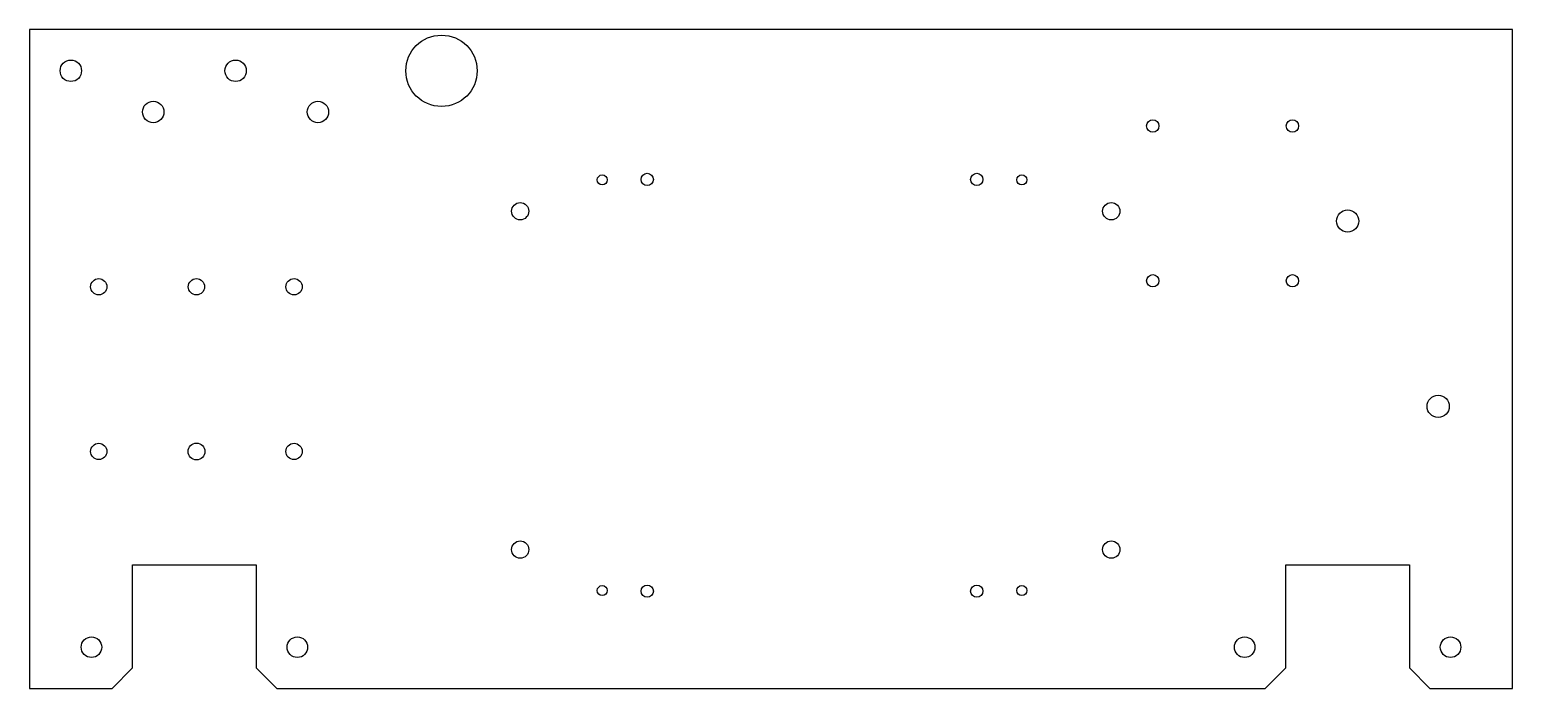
# Model space of a CAD drawing. Header units: inches. Extents: x -9 to 9, y -4 to 4.
import ezdxf

# ---------------------------------------------------------------- set-up
doc = ezdxf.new("R2010")
doc.units = ezdxf.units.IN
doc.header["$MEASUREMENT"] = 0

msp = doc.modelspace()

# ---------------------------------------------------------------- linework, layer by layer
msp.add_lwpolyline([(-6.25, -3.75), (-6, -4), (6, -4), (6.25, -3.75), (6.25, -2.5), (7.75, -2.5), (7.75, -3.75), (8, -4), (9, -4), (9, 4), (-9, 4), (-9, -4), (-8, -4), (-7.75, -3.75), (-7.75, -2.5), (-6.25, -2.5)], close=True)
for centre, radius in [((-4, 3.5), 0.433), ((-8.5, 3.5), 0.13), ((-6.5, 3.5), 0.13), ((-7.5, 3), 0.13), ((-5.5, 3), 0.13), ((4.635, 2.83), 0.075), ((6.33, 2.83), 0.075), ((-2.049, 2.175), 0.0607), ((-1.502, 2.181), 0.0741), ((2.498, 2.181), 0.0741), ((3.045, 2.175), 0.0607), ((-3.045, 1.795), 0.105), ((4.131, 1.795), 0.105), ((7, 1.675), 0.135), ((-8.161, 0.877), 0.0989), ((-6.975, 0.877), 0.0989), ((-5.79, 0.877), 0.0989), ((4.635, 0.95), 0.075), ((6.33, 0.95), 0.075), ((8.1, -0.575), 0.135), ((-8.161, -1.123), 0.0989), ((-6.975, -1.123), 0.102), ((-5.79, -1.123), 0.0989), ((-3.045, -2.315), 0.105), ((4.131, -2.315), 0.105), ((-2.049, -2.812), 0.0607), ((-1.502, -2.819), 0.0741), ((2.498, -2.819), 0.0741), ((3.045, -2.812), 0.0607), ((-8.25, -3.5), 0.125), ((-5.75, -3.5), 0.125), ((5.75, -3.5), 0.125), ((8.25, -3.5), 0.125)]:
    msp.add_circle(centre, radius)

doc.saveas('drawing.dxf')
